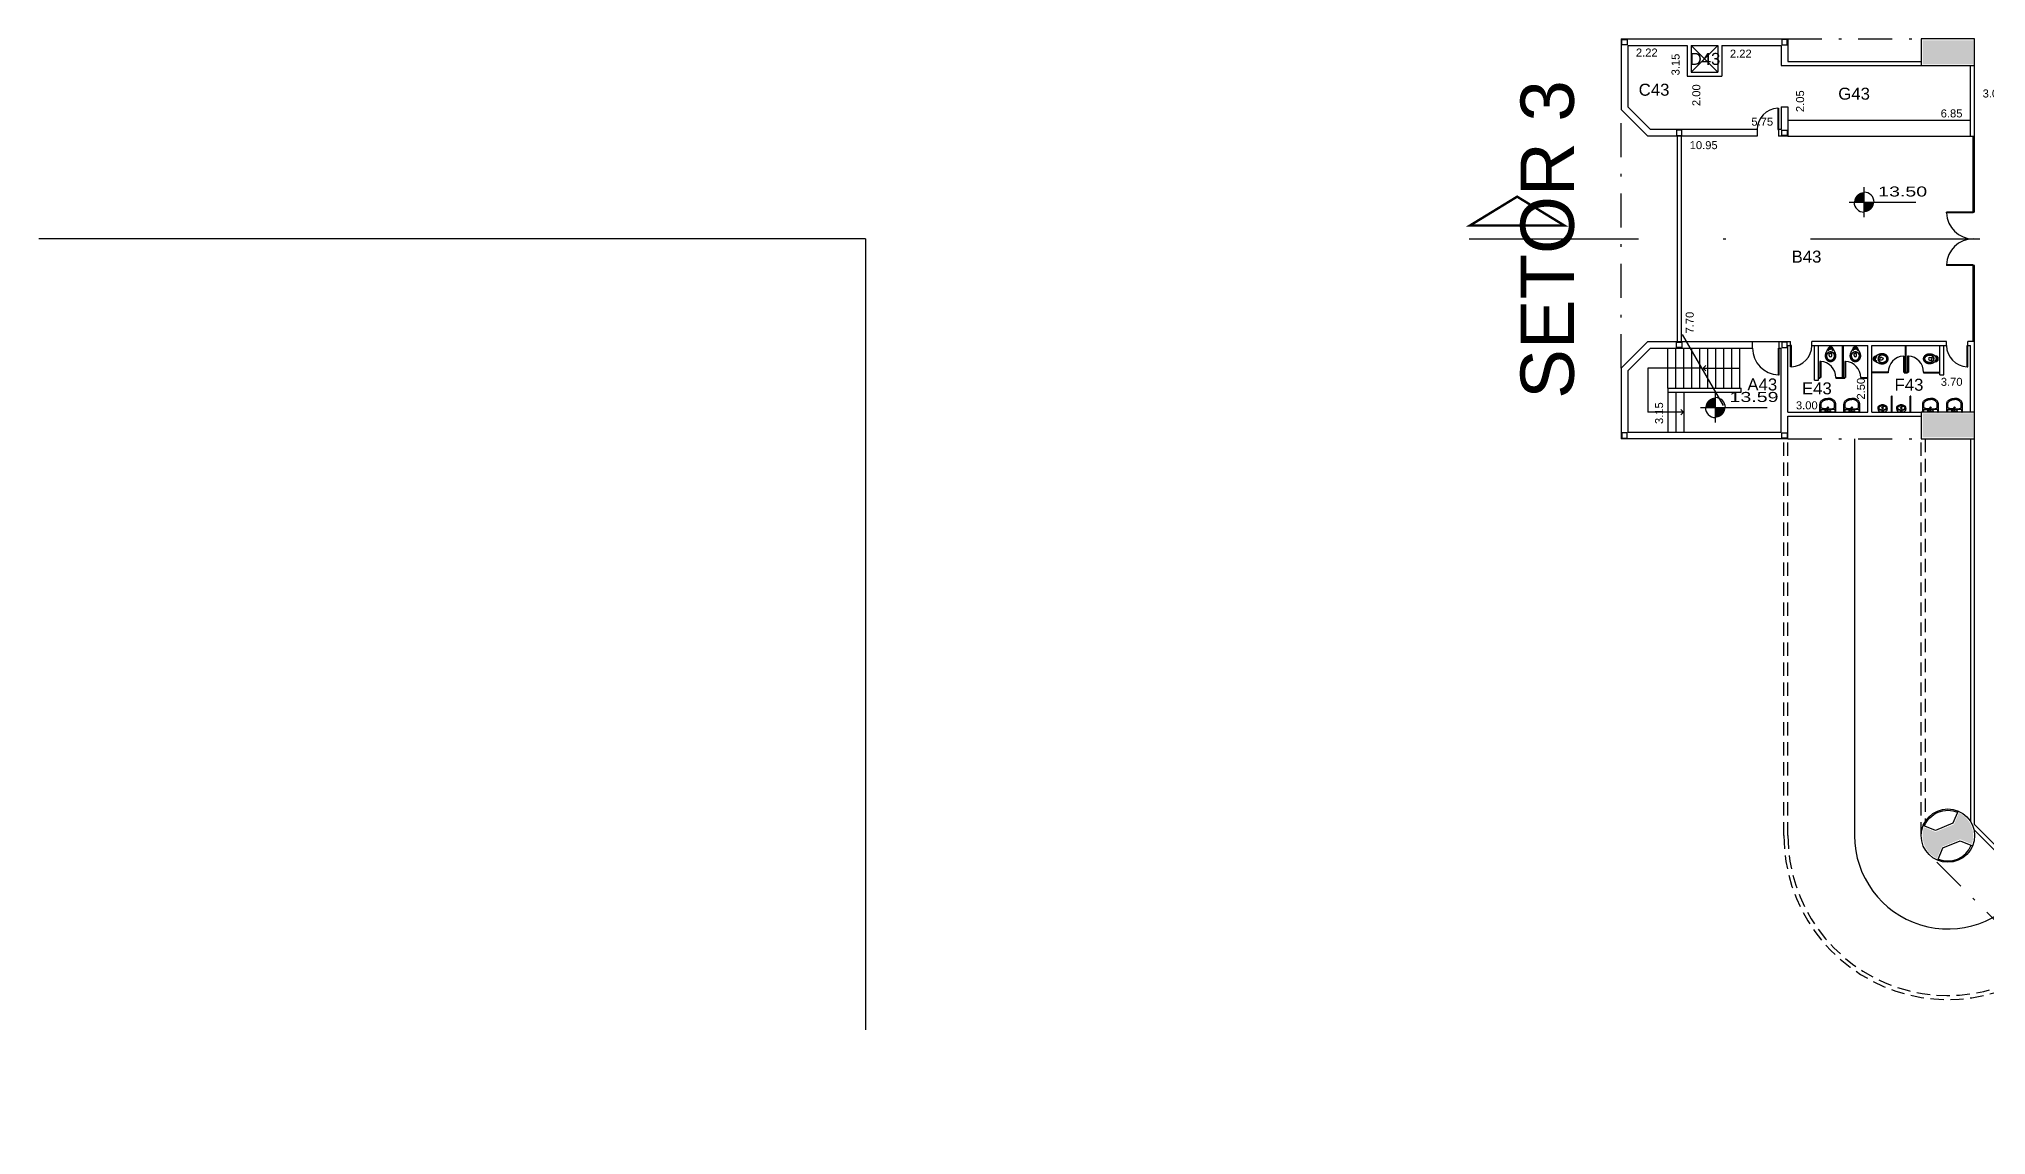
# Model space of a CAD drawing. Extents: x 1306 to 1544, y -75 to 211.
# Drawn here: x 1306.3 to 1379.3, y 101 to 142.1 of the extents above; entities that cross this region are included whole.
import ezdxf

# ---------------------------------------------------------------- set-up
doc = ezdxf.new("R2010")
doc.units = 0
doc.header["$LTSCALE"] = 2
doc.header["$PDMODE"] = 3
doc.linetypes.add('DASHDOT2', pattern=[12.7, 6.35, -3.175, 0, -3.175])
doc.linetypes.add('HIDDEN', pattern=[0.375, 0.25, -0.125])
doc.layers.get('0').update_dxf_attribs({"linetype": 'CONTINUOUS'})
doc.layers.get('DEFPOINTS').update_dxf_attribs({"linetype": 'CONTINUOUS'})
for name, color, linetype in [('01', 1, 'CONTINUOUS'), ('06', 6, 'CONTINUOUS'), ('DIVISÓRIAS-ARY', 2, 'CONTINUOUS'), ('ESQUADRIA-ARY', 2, 'CONTINUOUS'), ('HACHURAS-ARY', 9, 'CONTINUOUS'), ('INDIC-CORTE-TBS', 4, 'DASHDOT2'), ('INDICAÇÕES-ARY', 2, 'CONTINUOUS'), ('L_DECA', 7, 'CONTINUOUS'), ('NOVOSNIVEIS', 30, 'CONTINUOUS'), ('PAREDE-ALTA-ARY', 1, 'CONTINUOUS'), ('PAREDE-BAIXA-ARY', 2, 'CONTINUOUS'), ('PEÇAS-SANIT-ARY', 7, 'CONTINUOUS'), ('PILAR-RED-ARY', 5, 'CONTINUOUS'), ('PILARES-PRINC-ARY', 5, 'CONTINUOUS'), ('PILARES-SECUND-ARY', 5, 'CONTINUOUS'), ('PROJ-COBERTURA-ARY', 7, 'DASHDOT2'), ('RAMPA-INT-ARY', 7, 'CONTINUOUS'), ('RAMPA-PROJ-ARY', 7, 'HIDDEN'), ('TEXTO-PB-COR-ARY', 12, 'CONTINUOUS'), ('TEXTO-PB-COTAS-ARY', 12, 'CONTINUOUS'), ('TEXTOG-EP-ARY', 11, 'CONTINUOUS')]:
    doc.layers.add(name, color=color, linetype=linetype)
doc.styles.add('ARIAL', font='arial.ttf', dxfattribs={"height": 0.5})
doc.styles.add('REGUA60', font='arial.ttf')
doc.styles.add('SEM_ESCALA', font='arial.ttf')
doc.dimstyles.new('DIMTIC100-ARY', dxfattribs={"dimtxt": 0.3, "dimasz": 0.12, "dimexe": 0.1, "dimexo": 0.15, "dimgap": 0.1, "dimtad": 1, "dimjust": 1, "dimtoh": 1, "dimrnd": 0.01, "dimzin": 0, "dimdsep": 46, "dimtxsty": 'SEM_ESCALA', "dimblk1": 'NONE', "dimblk2": 'NONE', "dimsah": 1, "dimcen": -0.1, "dimdle": 0.06, "dimse1": 1, "dimse2": 1, "dimsd1": 1, "dimsd2": 1, "dimclrd": 1, "dimclre": 1, "dimclrt": 2, "dimadec": 0, "dimazin": 0, "dimtfac": 1, "dimtix": 1, "dimtmove": 2, "dimatfit": 3, "dimldrblk": 'NONE', "dimfxl": 1, "dimtolj": 1, "dimtzin": 0, "dimarcsym": 0})

# ---------------------------------------------------------------- blocks, each defined once
blk = doc.blocks.new('RAV10')
at = {"layer": 'L_DECA'}
blk.add_lwpolyline([(4.6, -12.9), (8.2, -12.9), (8.2, -12.9), (8.7, -13), (9.2, -13.2), (9.6, -13.5), (9.9, -14), (10.1, -14.3), (10.1, -14.3), (10.1, -14.3), (10.1, -14.3), (10.1, -14.3), (10.1, -14.3), (12.2, -18), (12.2, -18), (12.5, -18.6), (12.8, -19.1), (13.1, -19.6), (13.3, -20.1), (13.3, -20.1), (13.6, -20.6), (13.9, -21.1), (14.2, -21.5), (14.5, -22.1), (14.7, -22.6), (15, -23.1), (15.3, -23.6), (15.5, -24.1), (15.5, -24.1), (15.9, -24.8), (16.3, -25.6), (16.6, -26.3), (16.9, -27), (17.2, -27.8), (17.5, -28.6), (17.8, -29.4), (18, -30.2), (18, -30.2), (18.3, -31.4), (18.6, -32.6), (18.8, -33.9), (19, -35.2), (19.1, -36.4), (19.1, -37.7), (19.1, -39), (19, -40.3), (19, -40.3), (18.8, -41.6), (18.6, -42.9), (18.2, -44.2), (17.9, -45.5), (17.4, -46.8), (16.9, -48), (16.4, -49.3), (15.8, -50.4), (15.8, -50.4), (15.2, -51.4), (14.6, -52.3), (13.9, -53.1), (13.3, -53.9), (12.5, -54.8), (11.7, -55.5), (10.9, -56.3), (10.1, -57), (10.1, -57), (9, -57.8), (7.9, -58.5), (6.6, -59.1), (5.4, -59.6), (4.1, -60), (2.8, -60.3), (1.4, -60.4), (0, -60.5), (0, -60.5), (-1.4, -60.4), (-2.7, -60.3), (-4, -60), (-5.3, -59.6), (-6.6, -59.1), (-7.8, -58.5), (-9, -57.8), (-10.1, -57), (-10.1, -57), (-10.9, -56.3), (-11.7, -55.5), (-12.5, -54.8), (-13.2, -53.9), (-13.9, -53.1), (-14.5, -52.3), (-15.1, -51.4), (-15.7, -50.4), (-15.7, -50.4), (-16.3, -49.3), (-16.9, -48), (-17.4, -46.8), (-17.8, -45.5), (-18.2, -44.2), (-18.5, -42.9), (-18.7, -41.6), (-19, -40.3), (-19, -40.3), (-19, -39), (-19, -37.7), (-19, -36.4), (-18.9, -35.2), (-18.7, -33.9), (-18.5, -32.6), (-18.2, -31.4), (-17.9, -30.2), (-17.9, -30.2), (-17.7, -29.4), (-17.4, -28.6), (-17.1, -27.8), (-16.9, -27), (-16.6, -26.3), (-16.2, -25.6), (-15.8, -24.8), (-15.5, -24.1), (-15.5, -24.1), (-15.2, -23.6), (-15, -23.1), (-14.7, -22.6), (-14.4, -22.1), (-14.2, -21.5), (-13.9, -21.1), (-13.6, -20.6), (-13.3, -20.1), (-13.3, -20.1), (-13.1, -19.6), (-12.8, -19.1), (-12.4, -18.6), (-12.1, -18), (-10.1, -14.3), (-10.1, -14.3), (-10.1, -14.3), (-10.1, -14.3), (-10.1, -14.3), (-10.1, -14.3), (-9.8, -14), (-9.8, -14), (-9.6, -13.5), (-9.1, -13.2), (-8.6, -13), (-8.1, -12.9), (-4.5, -12.9)], dxfattribs=at)
at = {"layer": 'L_DECA', "color": 1}
for points in [[(12.2, -18), (13.3, -20.1), (13.3, -20.1), (13.6, -20.6), (13.8, -21.1), (14.1, -21.5), (14.3, -22.1), (14.5, -22.6), (14.7, -23.1), (15, -23.6), (15.2, -24.1), (15.2, -24.1), (15.5, -24.8), (15.9, -25.6), (16.2, -26.3), (16.6, -27.1), (16.9, -27.8), (17.1, -28.5), (17.4, -29.4), (17.6, -30.2), (17.6, -30.2), (17.9, -31.4), (18.1, -32.6), (18.3, -33.9), (18.5, -35.2), (18.5, -36.4), (18.5, -37.7), (18.5, -39), (18.4, -40.3), (18.4, -40.3), (18.2, -41.6), (17.9, -42.9), (17.6, -44.2), (17.2, -45.5), (16.7, -46.8), (16.2, -48), (15.6, -49.3), (15, -50.4), (15, -50.4), (14.4, -51.2), (13.9, -52), (13.3, -52.8), (12.8, -53.5), (12.2, -54.2), (11.5, -54.9), (10.9, -55.5), (10.1, -56.2), (10.1, -56.2), (9, -57.1), (7.9, -57.8), (6.6, -58.4), (5.4, -58.9), (4.1, -59.3), (2.8, -59.6), (1.4, -59.8), (0, -59.8), (0, -59.8), (-1.4, -59.8), (-2.7, -59.6), (-4.1, -59.3), (-5.3, -58.9), (-6.6, -58.4), (-7.8, -57.8), (-9, -57.1), (-10.1, -56.2), (-10.1, -56.2), (-10.8, -55.5), (-11.5, -54.9), (-12.1, -54.2), (-12.7, -53.5), (-13.3, -52.8), (-13.9, -52), (-14.4, -51.2), (-14.9, -50.4), (-14.9, -50.4), (-15.5, -49.3), (-16.1, -48), (-16.6, -46.8), (-17.1, -45.5), (-17.5, -44.2), (-17.9, -42.9), (-18.1, -41.6), (-18.3, -40.3), (-18.3, -40.3), (-18.4, -39.1), (-18.5, -37.7), (-18.5, -36.4), (-18.4, -35.2), (-18.2, -33.9), (-18, -32.6), (-17.8, -31.4), (-17.5, -30.2), (-17.5, -30.2), (-17.3, -29.4), (-17, -28.6), (-16.8, -27.8), (-16.5, -27.1), (-16.2, -26.3), (-15.8, -25.6), (-15.5, -24.8), (-15.2, -24.1), (-15.2, -24.1), (-15, -23.6), (-14.7, -23.1), (-14.5, -22.6), (-14.2, -22.1), (-14, -21.5), (-13.7, -21.1), (-13.5, -20.6), (-13.2, -20.1), (-12.1, -18)], [(-12.9, -30.2), (-12.9, -30.2), (-12.4, -29.3), (-11.9, -28.4), (-11.2, -27.7), (-10.6, -26.9), (-9.9, -26.2), (-9.2, -25.6), (-8.4, -25), (-7.5, -24.4), (-6.7, -23.9), (-5.8, -23.5), (-4.9, -23.1), (-3.9, -22.8), (-3, -22.6), (-2, -22.4), (-1, -22.3), (0, -22.2), (0, -22.2), (1, -22.3), (2, -22.4), (3, -22.6), (4, -22.8), (5, -23.1), (5.8, -23.5), (6.8, -23.9), (7.6, -24.4), (8.5, -25), (9.3, -25.6), (10, -26.2), (10.6, -26.9), (11.3, -27.7), (12, -28.4), (12.5, -29.3), (13, -30.2), (13, -30.2), (13.6, -31.3), (14, -32.6), (14.3, -33.8), (14.6, -35.1), (14.7, -36.4), (14.7, -37.7), (14.7, -39), (14.4, -40.3), (14.4, -40.3), (14.2, -41.6), (13.8, -42.9), (13.4, -44.2), (12.9, -45.5), (12.4, -46.8), (11.7, -48), (11.1, -49.3), (10.4, -50.4), (10.4, -50.4), (9.4, -51.7), (8.4, -52.8), (7.2, -53.8), (5.9, -54.6), (4.5, -55.2), (3.1, -55.8), (1.5, -56.1), (0, -56.2), (0, -56.2), (-1.5, -56.1), (-3.1, -55.8), (-4.4, -55.2), (-5.8, -54.6), (-7.1, -53.8), (-8.3, -52.8), (-9.3, -51.7), (-10.3, -50.4), (-10.3, -50.4), (-11, -49.3), (-11.7, -48), (-12.3, -46.8), (-12.8, -45.5), (-13.3, -44.2), (-13.7, -42.9), (-14.1, -41.6), (-14.4, -40.3), (-14.4, -40.3), (-14.6, -39), (-14.7, -37.7), (-14.6, -36.4), (-14.5, -35.1), (-14.2, -33.8), (-13.9, -32.6), (-13.5, -31.3), (-12.9, -30.2)], [(-12, -30.2), (-12, -30.2), (-11.5, -29.4), (-11, -28.6), (-10.4, -27.9), (-9.8, -27.2), (-9.1, -26.7), (-8.5, -26.1), (-7.7, -25.5), (-6.9, -25), (-6.1, -24.6), (-5.3, -24.2), (-4.5, -23.9), (-3.6, -23.6), (-2.8, -23.4), (-1.8, -23.2), (-0.9, -23.2), (0, -23.1), (0, -23.1), (0.9, -23.2), (1.9, -23.2), (2.8, -23.4), (3.6, -23.6), (4.5, -23.9), (5.4, -24.2), (6.2, -24.6), (7, -25), (7.7, -25.5), (8.5, -26.1), (9.2, -26.7), (9.8, -27.2), (10.4, -27.9), (11, -28.6), (11.5, -29.4), (12, -30.2), (12, -30.2), (12.7, -31.3), (13.2, -32.6), (13.6, -33.8), (13.9, -35), (14.1, -36.4), (14.1, -37.7), (14.1, -39), (13.9, -40.3), (13.9, -40.3), (13.6, -41.7), (13.2, -43), (12.8, -44.3), (12.3, -45.5), (11.7, -46.9), (11.1, -48.1), (10.4, -49.3), (9.6, -50.4), (9.6, -50.4), (8.8, -51.6), (7.8, -52.6), (6.7, -53.5), (5.5, -54.2), (4.2, -54.8), (2.8, -55.3), (1.5, -55.5), (0, -55.7), (0, -55.7), (-1.5, -55.5), (-2.8, -55.3), (-4.2, -54.8), (-5.4, -54.2), (-6.6, -53.5), (-7.7, -52.6), (-8.7, -51.6), (-9.6, -50.4), (-9.6, -50.4), (-10.3, -49.3), (-11, -48.1), (-11.7, -46.9), (-12.2, -45.5), (-12.7, -44.3), (-13.1, -43), (-13.5, -41.7), (-13.8, -40.3), (-13.8, -40.3), (-14, -39), (-14.1, -37.7), (-14, -36.4), (-13.9, -35), (-13.6, -33.8), (-13.2, -32.6), (-12.7, -31.3), (-12, -30.2)], [(-7.7, -9.4), (-8.1, -10.1), (-8.5, -10.8), (-8.6, -11.4), (-8.8, -12.2), (-8.8, -13.1)], [(-5.1, -12.9), (-5.1, -9.7), (-5.1, -7.8), (-5.1, -7.8), (-5.2, -7.6), (-5.3, -7.5), (-5.5, -7.4), (-5.9, -7.6), (-5.9, -7.6), (-6.4, -8), (-7.1, -8.6), (-7.7, -9.4)], [(5.1, -9.3), (5, -8.9), (4.6, -8.3), (3.9, -7.8), (3.1, -7.7), (0, -7.7), (-3.1, -7.7), (-3.1, -7.7), (-3.9, -7.8), (-4.5, -8.3), (-5, -8.9), (-5.1, -9.7)], [(4.6, -12.9), (4.6, -12.9), (4.2, -12.9), (3.9, -12.6), (3.6, -12.4), (3.6, -12), (3.6, -10.7), (3.6, -10.7), (3.6, -10.5), (3.6, -10.4), (3.7, -10.2), (3.9, -10.1), (3.9, -10.1), (3.9, -9.9), (3.9, -9.7), (3.8, -9.5), (3.6, -9.4), (0, -9.4), (-3.5, -9.4), (-3.5, -9.4), (-3.7, -9.5), (-3.9, -9.7), (-3.9, -9.9), (-3.8, -10.1), (-3.8, -10.1), (-3.6, -10.2), (-3.6, -10.4), (-3.5, -10.5), (-3.5, -10.7), (-3.5, -12), (-3.5, -12), (-3.6, -12.4), (-3.8, -12.6), (-4.1, -12.9), (-4.5, -12.9)], [(-4.5, -37), (-4.5, -29), (0, -29)], [(3.7, -10.3), (0, -10.3), (-3.6, -10.3)], [(4.6, -37), (4.6, -29), (0, -29)], [(5.1, -12.9), (5.1, -9.7), (5.1, -7.8), (5.1, -7.8), (5.2, -7.6), (5.3, -7.5), (5.5, -7.4), (5.9, -7.6), (5.9, -7.6), (6.4, -8), (7.1, -8.6), (7.7, -9.4)], [(7.7, -9.4), (8.1, -10.1), (8.5, -10.8), (8.6, -11.4), (8.8, -12.2), (8.8, -13.1)]]:
    blk.add_lwpolyline(points, dxfattribs=at)
at = {"layer": 'L_DECA', "color": 7}
for points in [[(10.1, -14.3), (10.1, -14.3), (10.1, -14.3), (10.1, -14.3), (10.1, -14.3), (10.1, -14.3), (9.6, -11.3), (9.6, -11.3), (9.3, -10.2), (8.9, -9.3), (8.3, -8.5), (7.7, -7.7), (6.9, -7), (6.1, -6.5), (5.1, -6.2), (4.1, -5.9), (4.1, -5.9), (3.6, -5.8), (3.1, -5.7), (2.6, -5.6), (2, -5.6), (1.5, -5.6), (1, -5.5), (0.5, -5.5), (0, -5.5), (0, -5.5), (-0.5, -5.5), (-1, -5.5), (-1.5, -5.6), (-2, -5.6), (-2.5, -5.6), (-3, -5.7), (-3.5, -5.8), (-4, -5.9), (-4, -5.9), (-5, -6.2), (-6, -6.5), (-6.9, -7), (-7.6, -7.7), (-8.2, -8.5), (-8.8, -9.3), (-9.3, -10.2), (-9.6, -11.3), (-10, -14.3), (-10, -14.3), (-10, -14.3), (-10, -14.3), (-10, -14.3), (-10.1, -14.3)], [(-4.5, -12.9), (0, -12.9)], [(4.6, -12.9), (0, -12.9)]]:
    blk.add_lwpolyline(points, dxfattribs=at)
at = {"layer": 'L_DECA', "color": 1}
for centre in [(-7.6, -17), (7.6, -17)]:
    blk.add_circle(centre, 0.672, dxfattribs=at)
blk.add_arc((0, -37), 4.56, 180, 0, dxfattribs=at)
blk = doc.blocks.new('DUO04')
at = {"layer": 'L_DECA'}
blk.add_line((-27.8, 0), (27.8, 0), dxfattribs=at)
at = {"layer": 'L_DECA', "color": 1}
for p, q in [((-26.5, -9.9), (-26.5, 0)), ((26.5, -9.9), (26.5, 0)), ((-26.5, -9.9), (0, -9.9)), ((26.5, -9.9), (0, -9.9))]:
    blk.add_line(p, q, dxfattribs=at)
at = {"layer": 'L_DECA', "color": 7}
for points in [[(-27.8, 0), (-27.8, 0), (-28.5, -0.1), (-29.1, -0.3), (-29.4, -0.8), (-29.5, -1.4), (-29.5, -23.9)], [(27.8, 0), (27.8, 0), (28.5, -0.1), (29.1, -0.3), (29.4, -0.8), (29.5, -1.4), (29.5, -23.9)], [(-29.5, -23.9), (-29.5, -29.7), (-29.5, -29.7), (-29.4, -32.1), (-28.9, -34.4), (-28.2, -36.5), (-27.2, -38.6), (-26.1, -40.5), (-24.7, -42.2), (-23.1, -43.8), (-21.3, -45.2), (-21.3, -45.2), (-20.2, -45.9), (-19.1, -46.6), (-18, -47.2), (-16.9, -47.9), (-15.7, -48.4), (-14.5, -49), (-13.3, -49.4), (-12.1, -49.9), (-10.8, -50.3), (-9.5, -50.5), (-8.2, -50.9), (-6.7, -51.1), (-4.8, -51.4), (-2.9, -51.5), (-1.4, -51.5), (0, -51.5)], [(29.5, -23.9), (29.5, -29.7), (29.5, -29.7), (29.4, -32.1), (28.9, -34.4), (28.2, -36.5), (27.2, -38.6), (26.1, -40.5), (24.7, -42.2), (23.1, -43.8), (21.3, -45.2), (21.3, -45.2), (20.2, -45.9), (19.1, -46.6), (18, -47.2), (16.9, -47.9), (15.7, -48.4), (14.5, -49), (13.3, -49.4), (12.1, -49.9), (10.8, -50.3), (9.5, -50.5), (8.2, -50.9), (6.7, -51.1), (4.8, -51.4), (2.9, -51.5), (1.4, -51.5), (0, -51.5)]]:
    blk.add_lwpolyline(points, dxfattribs=at)
at = {"layer": 'L_DECA', "color": 1}
for points in [[(-26.5, -9.9), (-26.9, -10), (-27.5, -10.1), (-28, -10.6), (-28.4, -11.2), (-28.7, -11.9), (-29, -12.7), (-29.2, -13.7), (-29.4, -15), (-29.5, -16.8)], [(0, -12.4), (0, -12.4), (-0.8, -12.4), (-1.4, -12.4), (-1.1, -12.4), (-1.8, -12.4), (-2.5, -12.4), (-3.3, -12.4), (-3.9, -12.4), (-4.7, -12.4), (-7.9, -12.4), (-8.6, -12.4), (-9.3, -12.4), (-10, -12.4), (-10.7, -12.4), (-11.4, -12.4), (-12, -12.4), (-12.7, -12.4), (-12.7, -12.4), (-13.7, -12.4), (-14.7, -12.5), (-15.8, -12.6), (-16.8, -12.8), (-17.8, -13), (-18.8, -13.2), (-19.8, -13.5), (-20.8, -13.7), (-20.8, -13.7), (-21.7, -14.1), (-22.6, -14.7), (-23.3, -15.4), (-23.9, -16.1), (-24.5, -17), (-24.8, -18), (-25.1, -19), (-25.2, -20), (-25.2, -20), (-25.2, -21.8), (-25.2, -23.1), (-25.2, -23.9)], [(-25.2, -23.9), (-25.2, -27.3), (-25.2, -29.6), (-25.2, -29.6), (-25, -31.4), (-24.8, -33.1), (-24.2, -34.8), (-23.5, -36.3), (-22.6, -37.8), (-21.6, -39.1), (-20.4, -40.4), (-19.1, -41.4), (-19.1, -41.4), (-18.1, -42.1), (-17.1, -42.7), (-16.2, -43.3), (-15.2, -43.9), (-14.1, -44.4), (-13, -44.8), (-11.9, -45.3), (-10.8, -45.7), (-9.7, -46.1), (-8.6, -46.4), (-6.7, -46.8), (-5.2, -47), (-3.3, -47.2), (-2.1, -47.2), (-1, -47.2), (0, -47.2)], [(0, -12.4), (0, -12.4), (0.8, -12.4), (1.4, -12.4), (1.1, -12.4), (1.8, -12.4), (2.5, -12.4), (3.3, -12.4), (3.9, -12.4), (4.7, -12.4), (7.9, -12.4), (8.6, -12.4), (9.3, -12.4), (10, -12.4), (10.7, -12.4), (11.4, -12.4), (12, -12.4), (12.7, -12.4), (12.7, -12.4), (13.7, -12.4), (14.7, -12.5), (15.8, -12.6), (16.8, -12.8), (17.8, -13), (18.8, -13.2), (19.8, -13.5), (20.8, -13.7), (20.8, -13.7), (21.7, -14.1), (22.6, -14.7), (23.3, -15.4), (23.9, -16.1), (24.5, -17), (24.8, -18), (25.1, -19), (25.2, -20), (25.2, -20), (25.2, -21.8), (25.2, -23.1), (25.2, -23.9)], [(25.2, -23.9), (25.2, -27.3), (25.2, -29.6), (25.2, -29.6), (25, -31.4), (24.8, -33.1), (24.2, -34.8), (23.5, -36.3), (22.6, -37.8), (21.6, -39.1), (20.4, -40.4), (19.1, -41.4), (19.1, -41.4), (18.1, -42.1), (17.1, -42.7), (16.2, -43.3), (15.2, -43.9), (14.1, -44.4), (13, -44.8), (11.9, -45.3), (10.8, -45.7), (9.7, -46.1), (8.6, -46.4), (6.7, -46.8), (5.2, -47), (3.3, -47.2), (2.1, -47.2), (1, -47.2), (0, -47.2)], [(26.5, -9.9), (26.9, -10), (27.5, -10.1), (28, -10.6), (28.4, -11.2), (28.7, -11.9), (29, -12.7), (29.2, -13.7), (29.4, -15), (29.5, -16.8)]]:
    blk.add_lwpolyline(points, dxfattribs=at)
for centre, radius in [((-8.5, -4.9), 1.75), ((0, -17), 2.25), ((0, -4.9), 1.75), ((0, -17), 0.981), ((8.5, -4.9), 1.75)]:
    blk.add_circle(centre, radius, dxfattribs=at)
blk = doc.blocks.new('MIC01')
at = {"layer": 'L_DECA'}
blk.add_line((-10, 0), (10, 0), dxfattribs=at)
at = {"layer": 'L_DECA', "color": 1}
for p, q in [((-5.3, 0), (-4.5, -2.2)), ((5.3, 0), (4.5, -2.2)), ((-4.5, -2.2), (0, -2.2)), ((4.5, -2.2), (0, -2.2))]:
    blk.add_line(p, q, dxfattribs=at)
for points in [[(0, -7.1, 0.058109), (-7, -8, 0.07175), (-12.3, -10.1, 0.106494), (-16.3, -13.6, 0.158235), (-17.4, -17.1, 0.158235)], [(0, -23.1, -0.04416), (-5.4, -22.6, -0.058504), (-9.4, -21.4, -0.100522), (-12.6, -19.1, -0.041446), (-13.7, -17.2, -0.101301), (-14.1, -15.3, -0.003595), (-14.1, -15.1)], [(17.4, -17.1, 0.158235), (16.3, -13.6, 0.106494), (12.3, -10.1, 0.07175), (7, -8, 0.058109), (0, -7.1, 0.058109)], [(0, -23.1, 0.04416), (5.4, -22.6, 0.058504), (9.4, -21.4, 0.100522), (12.6, -19.1, 0.041446), (13.7, -17.2, 0.101301), (14.1, -15.3, 0.003595), (14.1, -15.1)]]:
    blk.add_lwpolyline(points, format="xyb", dxfattribs=at)
at = {"layer": 'L_DECA'}
blk.add_lwpolyline([(-17.4, -17.1, 0.158235), (-16.3, -20.6, 0.106494), (-12.3, -24.1, 0.07175), (-7, -26.2, 0.058109), (0, -27, 0.058109), (7, -26.2, 0.07175), (12.3, -24.1, 0.106494), (16.3, -20.6, 0.158235), (17.4, -17.1, 0.158235)], format="xyb", dxfattribs=at)
at = {"layer": 'L_DECA', "color": 1}
blk.add_lwpolyline([(0, -9, 0.056411), (-5.8, -9.7, 0.070161), (-10.3, -11.4, 0.106104), (-13.6, -14.3, 0.161988), (-14.5, -17.1, 0.161988), (-13.6, -19.9, 0.106104), (-10.3, -22.8, 0.070161), (-5.8, -24.5, 0.056411), (0, -25.1, 0.056411), (5.8, -24.5, 0.070161), (10.3, -22.8, 0.106104), (13.6, -19.9, 0.161988), (14.5, -17.1, 0.161988), (13.6, -14.3, 0.106104), (10.3, -11.4, 0.070161), (5.8, -9.7, 0.056411)], format="xyb", close=True, dxfattribs=at)
for centre, radius in [((-2, -14.6), 0.51), ((-2, -16.7), 0.51), ((0, -4.7), 1.76), ((0, -4.7), 0.844), ((0, -13.6), 0.51), ((0, -15.7), 0.51), ((0, -17.8), 0.51), ((2, -14.6), 0.51), ((2, -16.7), 0.51)]:
    blk.add_circle(centre, radius, dxfattribs=at)
at = {"layer": 'L_DECA'}
for centre, start, end in [((-2.6, -13.5), 118.79794, 195.90693), ((2.6, -13.5), 344.09307, 61.20206)]:
    blk.add_arc(centre, 15.4, start, end, dxfattribs=at)
blk = doc.blocks.new('*D13')
at = {"layer": 'DEFPOINTS', "color": 0, "linetype": 'ByBlock', "ltscale": 0.5}
for p in [(1369.425, 141.827), (1371.65, 141.827), (1371.65, 141.274)]:
    blk.add_point(p, dxfattribs=at)
at = {"color": 2, "linetype": 'ByBlock', "ltscale": 0.5, "insert": (1370.135, 141.525), "char_height": 0.3, "attachment_point": 5, "style": 'SEM_ESCALA'}
blk.add_mtext('\\A1;2.22', dxfattribs=at)
blk = doc.blocks.new('_NONE')
at = {"color": 0, "linetype": 'ByBlock', "ltscale": 0.5}
blk.add_circle((0, 0), 0.25, dxfattribs=at)
blk = doc.blocks.new('*D14')
at = {"layer": 'DEFPOINTS', "color": 0, "linetype": 'ByBlock', "ltscale": 0.5}
for p in [(1365.9, 141.827), (1368.125, 141.827), (1368.125, 141.316)]:
    blk.add_point(p, dxfattribs=at)
at = {"color": 2, "linetype": 'ByBlock', "ltscale": 0.5, "insert": (1366.61, 141.567), "char_height": 0.3, "attachment_point": 5, "style": 'SEM_ESCALA'}
blk.add_mtext('\\A1;2.22', dxfattribs=at)
blk = doc.blocks.new('*D15')
at = {"layer": 'DEFPOINTS', "color": 0, "linetype": 'ByBlock', "ltscale": 0.5}
for p in [(1367.416, 141.827), (1367.943, 141.827), (1367.416, 138.677)]:
    blk.add_point(p, dxfattribs=at)
at = {"color": 2, "linetype": 'ByBlock', "ltscale": 0.5, "insert": (1367.69, 141.117), "char_height": 0.3, "attachment_point": 5, "rotation": 90, "style": 'SEM_ESCALA'}
blk.add_mtext('\\A1;3.15', dxfattribs=at)
blk = doc.blocks.new('*D16')
at = {"layer": 'DEFPOINTS', "color": 0, "linetype": 'ByBlock', "ltscale": 0.5}
for p in [(1365.9, 139.527), (1371.65, 139.527), (1365.9, 138.978)]:
    blk.add_point(p, dxfattribs=at)
at = {"color": 2, "linetype": 'ByBlock', "ltscale": 0.5, "insert": (1370.939, 138.972), "char_height": 0.3, "attachment_point": 5, "style": 'SEM_ESCALA'}
blk.add_mtext('\\A1;5.75', dxfattribs=at)
blk = doc.blocks.new('*D17')
at = {"layer": 'DEFPOINTS', "color": 0, "linetype": 'ByBlock', "ltscale": 0.5}
for p in [(1368.125, 140.677), (1368.125, 138.677), (1368.325, 138.677)]:
    blk.add_point(p, dxfattribs=at)
at = {"color": 2, "linetype": 'ByBlock', "ltscale": 0.5, "insert": (1368.072, 139.966), "char_height": 0.3, "attachment_point": 5, "rotation": 90, "style": 'SEM_ESCALA'}
blk.add_mtext('\\A1;2.00', dxfattribs=at)
blk = doc.blocks.new('*D18')
at = {"layer": 'DEFPOINTS', "color": 0, "linetype": 'ByBlock', "ltscale": 0.5}
for p in [(1371.9, 141.077), (1372.613, 141.077), (1371.9, 139.027)]:
    blk.add_point(p, dxfattribs=at)
at = {"color": 2, "linetype": 'ByBlock', "ltscale": 0.5, "insert": (1372.36, 139.741), "char_height": 0.3, "attachment_point": 5, "rotation": 90, "style": 'SEM_ESCALA'}
blk.add_mtext('\\A1;2.05', dxfattribs=at)
blk = doc.blocks.new('*D19')
at = {"layer": 'DEFPOINTS', "color": 0, "linetype": 'ByBlock', "ltscale": 0.5}
for p in [(1371.9, 139.027), (1371.9, 139.027), (1378.75, 139.027)]:
    blk.add_point(p, dxfattribs=at)
at = {"color": 2, "linetype": 'ByBlock', "ltscale": 0.5, "insert": (1378.038, 139.28), "char_height": 0.3, "attachment_point": 5, "style": 'SEM_ESCALA'}
blk.add_mtext('\\A1;6.85', dxfattribs=at)
blk = doc.blocks.new('*D20')
at = {"layer": 'DEFPOINTS', "color": 0, "linetype": 'ByBlock', "ltscale": 0.5}
for p in [(1367.9, 138.427), (1368.475, 138.427), (1367.9, 130.727)]:
    blk.add_point(p, dxfattribs=at)
at = {"color": 2, "linetype": 'ByBlock', "ltscale": 0.5, "insert": (1368.222, 131.435), "char_height": 0.3, "attachment_point": 5, "rotation": 90, "style": 'SEM_ESCALA'}
blk.add_mtext('\\A1;7.70', dxfattribs=at)
blk = doc.blocks.new('*D21')
at = {"layer": 'DEFPOINTS', "color": 0, "linetype": 'ByBlock', "ltscale": 0.5}
for p in [(1371.9, 128.077), (1374.9, 128.077), (1374.9, 128.077)]:
    blk.add_point(p, dxfattribs=at)
at = {"color": 2, "linetype": 'ByBlock', "ltscale": 0.5, "insert": (1372.609, 128.33), "char_height": 0.3, "attachment_point": 5, "style": 'SEM_ESCALA'}
blk.add_mtext('\\A1;3.00', dxfattribs=at)
blk = doc.blocks.new('*D22')
at = {"layer": 'DEFPOINTS', "color": 0, "linetype": 'ByBlock', "ltscale": 0.5}
for p in [(1375.05, 128.959), (1375.05, 128.077), (1378.75, 128.077)]:
    blk.add_point(p, dxfattribs=at)
at = {"color": 2, "linetype": 'ByBlock', "ltscale": 0.5, "insert": (1378.041, 129.212), "char_height": 0.3, "attachment_point": 5, "style": 'SEM_ESCALA'}
blk.add_mtext('\\A1;3.70', dxfattribs=at)
blk = doc.blocks.new('*D23')
at = {"layer": 'DEFPOINTS', "color": 0, "linetype": 'ByBlock', "ltscale": 0.5}
for p in [(1374.892, 130.577), (1374.9, 130.577), (1374.9, 128.077)]:
    blk.add_point(p, dxfattribs=at)
at = {"color": 2, "linetype": 'ByBlock', "ltscale": 0.5, "insert": (1374.639, 128.789), "char_height": 0.3, "attachment_point": 5, "rotation": 90, "style": 'SEM_ESCALA'}
blk.add_mtext('\\A1;2.50', dxfattribs=at)
blk = doc.blocks.new('*D24')
at = {"layer": 'DEFPOINTS', "color": 0, "linetype": 'ByBlock', "ltscale": 0.5}
for p in [(1365.9, 130.477), (1366.449, 130.477), (1365.9, 127.327)]:
    blk.add_point(p, dxfattribs=at)
at = {"color": 2, "linetype": 'ByBlock', "ltscale": 0.5, "insert": (1366.195, 128.038), "char_height": 0.3, "attachment_point": 5, "rotation": 90, "style": 'SEM_ESCALA'}
blk.add_mtext('\\A1;3.15', dxfattribs=at)
blk = doc.blocks.new('*D98')
at = {"layer": 'DEFPOINTS', "color": 0, "linetype": 'ByBlock', "ltscale": 0.5}
for p in [(1367.9, 138.427), (1378.85, 138.427), (1378.85, 137.837)]:
    blk.add_point(p, dxfattribs=at)
at = {"color": 2, "linetype": 'ByBlock', "ltscale": 0.5, "insert": (1368.743, 138.09), "char_height": 0.3, "attachment_point": 5, "style": 'SEM_ESCALA'}
blk.add_mtext('\\A1;10.95', dxfattribs=at)
blk = doc.blocks.new('*D100')
at = {"layer": 'DEFPOINTS', "color": 0, "linetype": 'ByBlock', "ltscale": 0.5}
for p in [(1378.9, 141.077), (1381.947, 141.077), (1381.947, 139.774)]:
    blk.add_point(p, dxfattribs=at)
at = {"color": 2, "linetype": 'ByBlock', "ltscale": 0.5, "insert": (1379.61, 140.028), "char_height": 0.3, "attachment_point": 5, "style": 'SEM_ESCALA'}
blk.add_mtext('\\A1;3.05', dxfattribs=at)

msp = doc.modelspace()

# ---------------------------------------------------------------- hatches: boundary and pattern name
at = {"layer": 'HACHURAS-ARY', "ltscale": 0.5}
for points in [[(1378.85, 142.027), (1376.95, 142.027), (1376.95, 141.127), (1378.85, 141.127)], [(1378.85, 128.027), (1376.95, 128.027), (1376.95, 127.127), (1378.85, 127.127)], [(1378.309, 113.048), (1378.129, 112.614), (1377.438, 112.327), (1377.004, 112.507, 0.085216), (1376.95, 112.19, 0.289028), (1377.491, 111.333), (1377.67, 111.767), (1378.362, 112.053), (1378.795, 111.873, 0.085216), (1378.85, 112.19, 0.289028)]]:
    msp.add_hatch(color=256, dxfattribs=at).paths.add_polyline_path(points)

# ---------------------------------------------------------------- linework, layer by layer
at = {"ltscale": 0.5}
for q in [(1306.323, 134.577), (1337.314, 104.904)]:
    msp.add_line((1337.314, 134.577), q, dxfattribs=at)
at = {"layer": '01', "ltscale": 0.5}
for p, q in [((1368.125, 141.827), (1368.125, 140.677)), ((1368.275, 141.827), (1368.275, 140.827)), ((1369.275, 141.827), (1369.275, 140.827)), ((1369.425, 141.827), (1369.425, 140.677))]:
    msp.add_line(p, q, dxfattribs=at)
at = {"layer": '06', "ltscale": 0.5}
for p, q in [((1368.727, 129.727), (1368.826, 129.826)), ((1368.727, 129.727), (1368.826, 129.628)), ((1367.986, 128.077), (1367.887, 128.176)), ((1367.986, 128.077), (1367.887, 127.978))]:
    msp.add_line(p, q, dxfattribs=at)
at = {"layer": 'DIVISÓRIAS-ARY'}
for p, q in [((1371.52, 139.477), (1371.52, 138.677)), ((1371.52, 139.477), (1371.55, 139.477)), ((1371.55, 139.477), (1371.55, 138.677)), ((1371.52, 138.677), (1371.55, 138.677)), ((1371.545, 130.477), (1371.575, 130.477)), ((1371.545, 129.478), (1371.545, 130.477)), ((1371.575, 129.478), (1371.575, 130.477)), ((1372.03, 130.577), (1372, 130.577)), ((1372, 129.778), (1372, 130.577)), ((1372.03, 129.778), (1372.03, 130.577)), ((1373.13, 129.976), (1373.1, 129.976)), ((1373.1, 129.976), (1373.1, 129.347)), ((1373.13, 129.976), (1373.13, 129.377)), ((1373.95, 129.377), (1373.95, 130.577)), ((1373.98, 129.377), (1373.98, 130.577)), ((1374.06, 129.976), (1374.03, 129.976)), ((1374.03, 129.976), (1374.03, 129.347)), ((1374.06, 129.976), (1374.06, 129.377)), ((1376.23, 130.176), (1376.23, 129.577)), ((1376.23, 130.176), (1376.26, 130.176)), ((1376.26, 130.176), (1376.26, 129.547)), ((1376.39, 130.176), (1376.39, 129.547)), ((1376.42, 130.176), (1376.39, 130.176)), ((1376.42, 130.176), (1376.42, 129.577)), ((1378.62, 129.778), (1378.62, 130.577)), ((1378.62, 130.577), (1378.65, 130.577)), ((1378.65, 129.778), (1378.65, 130.577)), ((1371.545, 129.478), (1371.575, 129.478)), ((1372.03, 129.778), (1372, 129.778)), ((1373.05, 129.377), (1373.1, 129.377)), ((1373.05, 129.347), (1373.1, 129.347)), ((1373.1, 129.377), (1373.13, 129.377)), ((1373.7, 129.377), (1373.95, 129.377)), ((1373.7, 129.377), (1373.7, 129.347)), ((1373.7, 129.347), (1374.03, 129.347)), ((1373.98, 129.377), (1374.03, 129.377)), ((1374.03, 129.377), (1374.06, 129.377)), ((1374.63, 129.377), (1374.63, 129.347)), ((1374.63, 129.377), (1374.9, 129.377)), ((1374.63, 129.347), (1374.9, 129.347)), ((1375.66, 129.577), (1375.05, 129.577)), ((1375.66, 129.547), (1375.05, 129.547)), ((1375.66, 129.577), (1375.66, 129.547)), ((1376.26, 129.577), (1376.23, 129.577)), ((1376.26, 129.577), (1376.31, 129.577)), ((1376.26, 129.547), (1376.39, 129.547)), ((1376.34, 129.577), (1376.39, 129.577)), ((1376.39, 129.577), (1376.42, 129.577)), ((1376.99, 129.577), (1377.6, 129.577)), ((1376.99, 129.577), (1376.99, 129.547)), ((1376.99, 129.547), (1377.6, 129.547)), ((1378.62, 129.778), (1378.65, 129.778)), ((1375.81, 128.677), (1375.79, 128.677)), ((1375.79, 128.077), (1375.79, 128.677)), ((1375.81, 128.077), (1375.81, 128.677)), ((1376.51, 128.677), (1376.49, 128.677)), ((1376.49, 128.077), (1376.49, 128.677)), ((1376.51, 128.077), (1376.51, 128.677))]:
    msp.add_line(p, q, dxfattribs=at)
at = {"layer": 'DIVISÓRIAS-ARY', "color": 7, "ltscale": 0.5}
for centre, radius, start, end in [((1371.55, 138.677), 0.8, 92.1491, 180), ((1371.575, 130.477), 1, 180, 268.28087), ((1372, 130.577), 0.8, 272.1491, 360), ((1373.1, 129.377), 0.6, 0, 87.13402), ((1374.03, 129.377), 0.6, 0, 87.13402), ((1376.26, 129.577), 0.6, 92.86598, 180), ((1376.39, 129.577), 0.6, 0, 87.13402), ((1378.65, 130.577), 0.8, 180, 267.8509)]:
    msp.add_arc(centre, radius, start, end, dxfattribs=at)
at = {"layer": 'ESQUADRIA-ARY'}
for p, q in [((1371.9, 139.027), (1378.75, 139.027)), ((1371.9, 138.427), (1378.75, 138.427)), ((1378.85, 135.577), (1378.85, 138.427)), ((1378.9, 135.577), (1378.9, 138.427)), ((1378.9, 135.577), (1377.85, 135.577)), ((1377.85, 135.547), (1377.85, 135.577)), ((1378.85, 135.547), (1377.85, 135.547)), ((1378.85, 135.577), (1378.85, 135.547)), ((1378.85, 133.607), (1377.85, 133.607)), ((1377.85, 133.607), (1377.85, 133.577)), ((1378.85, 133.607), (1378.85, 133.577)), ((1378.9, 133.577), (1377.85, 133.577)), ((1378.85, 130.727), (1378.85, 133.577)), ((1378.9, 130.727), (1378.9, 133.577))]:
    msp.add_line(p, q, dxfattribs=at)
at = {"layer": 'ESQUADRIA-ARY', "color": 7}
for centre, start, end in [((1378.85, 135.577), 181.71913, 270), ((1378.85, 133.577), 90, 178.28087)]:
    msp.add_arc(centre, 1, start, end, dxfattribs=at)
at = {"layer": 'INDIC-CORTE-TBS', "ltscale": 0.5}
msp.add_line((1359.947, 134.577), (1432.947, 134.577), dxfattribs=at)
at = {"layer": 'INDIC-CORTE-TBS', "linetype": 'Continuous', "ltscale": 0.5, "const_width": 0.0899}
msp.add_lwpolyline([(1363.52, 135.077), (1361.749, 136.16), (1359.978, 135.077)], close=True, dxfattribs=at)
at = {"layer": 'INDICAÇÕES-ARY', "ltscale": 0.5}
for p, q in [((1368.275, 141.827), (1369.275, 140.827)), ((1368.275, 140.827), (1369.275, 141.827)), ((1370.575, 130.727), (1371.575, 130.727)), ((1366.65, 129.727), (1366.65, 128.077)), ((1368.662, 129.727), (1366.65, 129.727)), ((1368.727, 129.727), (1370.1, 129.727)), ((1367.986, 128.077), (1366.65, 128.077))]:
    msp.add_line(p, q, dxfattribs=at)
at = {"layer": 'INDICAÇÕES-ARY'}
msp.add_line((1367.932, 130.992), (1369.47, 128.327), dxfattribs=at)
at = {"layer": 'NOVOSNIVEIS'}
for p, q in [((1374.195, 135.954), (1376.695, 135.954)), ((1374.757, 135.391), (1374.757, 136.516)), ((1369.182, 127.684), (1369.182, 128.809)), ((1368.62, 128.247), (1371.12, 128.247))]:
    msp.add_line(p, q, dxfattribs=at)
at = {"layer": 'NOVOSNIVEIS', "const_width": 0.375}
for points in [[(1374.57, 135.954, -0.414214), (1374.757, 136.141, -0.618034)], [(1374.757, 135.766, 0.414214), (1374.945, 135.954, 0.618034)], [(1368.995, 128.247, -0.414214), (1369.182, 128.434, -0.618034)], [(1369.182, 128.059, 0.414214), (1369.37, 128.247, 0.618034)]]:
    msp.add_lwpolyline(points, format="xyb", dxfattribs=at)
at = {"layer": 'NOVOSNIVEIS'}
for centre, start, end in [((1374.757, 135.954), 180, 270), ((1374.757, 135.954), 0, 90), ((1369.182, 128.247), 0, 90), ((1369.182, 128.247), 180, 270)]:
    msp.add_arc(centre, 0.375, start, end, dxfattribs=at)
at = {"layer": 'PAREDE-ALTA-ARY'}
for p, q in [((1365.65, 142.077), (1371.9, 142.077)), ((1365.65, 142.077), (1365.65, 139.427)), ((1365.9, 141.827), (1368.125, 141.827)), ((1365.9, 141.827), (1365.9, 139.531)), ((1368.275, 141.827), (1369.275, 141.827)), ((1369.425, 141.827), (1371.65, 141.827)), ((1371.65, 141.827), (1371.65, 141.077)), ((1371.9, 142.077), (1371.9, 141.227)), ((1371.65, 141.077), (1376.9, 141.077)), ((1371.9, 141.227), (1376.9, 141.227)), ((1378.75, 138.427), (1378.75, 141.077)), ((1378.9, 138.427), (1378.9, 141.077)), ((1368.125, 140.677), (1369.425, 140.677)), ((1368.275, 140.827), (1369.275, 140.827)), ((1365.9, 139.531), (1366.753, 138.677)), ((1371.65, 139.527), (1371.65, 138.677)), ((1371.65, 139.527), (1371.9, 139.527)), ((1371.9, 139.527), (1371.9, 138.427)), ((1365.65, 139.427), (1366.65, 138.427)), ((1370.75, 138.427), (1366.65, 138.427)), ((1370.75, 138.677), (1366.753, 138.677)), ((1370.75, 138.677), (1370.75, 138.427)), ((1371.65, 138.677), (1371.55, 138.677)), ((1371.55, 138.677), (1371.55, 138.427)), ((1371.9, 138.427), (1371.55, 138.427)), ((1365.65, 129.727), (1366.65, 130.727)), ((1366.65, 130.727), (1370.575, 130.727)), ((1370.575, 130.477), (1370.575, 130.727)), ((1371.575, 130.477), (1371.575, 130.727)), ((1371.575, 130.727), (1372, 130.727)), ((1372, 130.577), (1372, 130.727)), ((1377.85, 130.727), (1372.8, 130.727)), ((1372.8, 130.577), (1372.8, 130.727)), ((1377.85, 130.577), (1377.85, 130.727)), ((1378.65, 130.577), (1378.65, 130.727)), ((1378.9, 130.727), (1378.65, 130.727)), ((1378.9, 128.077), (1378.9, 130.727)), ((1365.9, 129.624), (1366.753, 130.477)), ((1366.753, 130.477), (1370.575, 130.477)), ((1371.575, 130.477), (1371.65, 130.477)), ((1371.65, 127.327), (1371.65, 130.477)), ((1371.9, 128.077), (1371.9, 130.577)), ((1371.9, 130.577), (1372, 130.577)), ((1372.8, 130.577), (1374.9, 130.577)), ((1374.9, 128.077), (1374.9, 130.577)), ((1375.05, 128.077), (1375.05, 130.577)), ((1375.05, 130.577), (1377.85, 130.577)), ((1378.65, 130.577), (1378.75, 130.577)), ((1378.75, 128.077), (1378.75, 130.577)), ((1365.65, 129.727), (1365.65, 127.077)), ((1365.9, 129.624), (1365.9, 127.327)), ((1367.4, 128.977), (1367.4, 128.827)), ((1367.4, 128.977), (1370.15, 128.977)), ((1367.4, 128.827), (1370.15, 128.827)), ((1370.15, 128.827), (1370.15, 128.977)), ((1371.9, 128.077), (1374.9, 128.077)), ((1371.9, 127.077), (1371.9, 127.927)), ((1371.9, 127.927), (1376.9, 127.927)), ((1375.05, 128.077), (1376.9, 128.077)), ((1371.9, 127.077), (1365.65, 127.077)), ((1365.9, 127.327), (1371.65, 127.327))]:
    msp.add_line(p, q, dxfattribs=at)
at = {"layer": 'PAREDE-ALTA-ARY', "ltscale": 0.5}
msp.add_line((1378.75, 138.427), (1378.9, 138.427), dxfattribs=at)
at = {"layer": 'PAREDE-BAIXA-ARY'}
for p, q in [((1367.75, 138.427), (1367.75, 130.727)), ((1367.9, 138.427), (1367.9, 130.727)), ((1372.9, 129.277), (1372.9, 130.577)), ((1373.05, 129.277), (1373.05, 130.577)), ((1376.31, 129.577), (1376.31, 130.577)), ((1376.34, 129.577), (1376.34, 130.577)), ((1377.6, 129.477), (1377.6, 130.577)), ((1377.75, 129.477), (1377.75, 130.577)), ((1372.9, 129.277), (1373.05, 129.277)), ((1377.6, 129.477), (1377.75, 129.477)), ((1378.75, 127.077), (1378.75, 112.717)), ((1378.9, 112.604), (1378.9, 127.077)), ((1378.9, 112.604), (1389.134, 102.371)), ((1378.873, 112.419), (1389.028, 102.265))]:
    msp.add_line(p, q, dxfattribs=at)
at = {"layer": 'PILAR-RED-ARY'}
for points in [[(1378.282, 113.114), (1378.091, 112.652), (1377.438, 112.382), (1376.976, 112.573)], [(1377.517, 111.266), (1377.708, 111.728), (1378.362, 111.999), (1378.824, 111.808)]]:
    msp.add_lwpolyline(points, dxfattribs=at)
msp.add_lwpolyline([(1377.022, 112.554, -0.414214), (1378.263, 113.068, -0.414214)], format="xyb", dxfattribs=at)
msp.add_circle((1377.9, 112.19), 1, dxfattribs=at)
msp.add_arc((1377.9, 112.19), 0.95, 247.5, 337.5, dxfattribs=at)
at = {"layer": 'PILARES-PRINC-ARY'}
for points in [[(1376.9, 142.077), (1376.9, 141.077), (1378.9, 141.077), (1378.9, 142.077)], [(1376.9, 128.077), (1376.9, 127.077), (1378.9, 127.077), (1378.9, 128.077)]]:
    msp.add_lwpolyline(points, close=True, dxfattribs=at)
at = {"layer": 'PILARES-SECUND-ARY'}
for points in [[(1365.675, 141.852), (1365.675, 142.052), (1365.875, 142.052), (1365.875, 141.852)], [(1371.875, 141.852), (1371.875, 142.052), (1371.675, 142.052), (1371.675, 141.852)], [(1367.725, 138.652), (1367.725, 138.452), (1367.925, 138.452), (1367.925, 138.652)], [(1371.875, 138.652), (1371.875, 138.452), (1371.675, 138.452), (1371.675, 138.652)], [(1367.725, 130.502), (1367.725, 130.702), (1367.925, 130.702), (1367.925, 130.502)], [(1371.875, 130.502), (1371.875, 130.702), (1371.675, 130.702), (1371.675, 130.502)], [(1365.675, 127.302), (1365.675, 127.102), (1365.875, 127.102), (1365.875, 127.302)], [(1371.875, 127.302), (1371.875, 127.102), (1371.675, 127.102), (1371.675, 127.302)]]:
    msp.add_lwpolyline(points, close=True, dxfattribs=at)
at = {"layer": 'PROJ-COBERTURA-ARY', "ltscale": 0.1}
for p, q in [((1371.9, 142.077), (1376.9, 142.077)), ((1365.65, 129.727), (1365.65, 139.427)), ((1371.9, 127.077), (1376.9, 127.077)), ((1387.719, 100.956), (1377.193, 111.483))]:
    msp.add_line(p, q, dxfattribs=at)
at = {"layer": 'RAMPA-INT-ARY'}
for p, q in [((1367.4, 128.977), (1367.4, 130.477)), ((1367.7, 128.977), (1367.7, 130.477)), ((1368, 128.977), (1368, 130.477)), ((1368.3, 128.977), (1368.3, 130.477)), ((1368.6, 128.977), (1368.6, 130.477)), ((1368.9, 128.977), (1368.9, 130.477)), ((1369.2, 128.977), (1369.2, 130.477)), ((1369.5, 128.977), (1369.5, 130.477)), ((1369.8, 128.977), (1369.8, 130.477)), ((1370.1, 128.977), (1370.1, 130.477)), ((1367.4, 128.827), (1367.4, 127.327)), ((1367.7, 128.827), (1367.7, 127.327)), ((1368, 128.827), (1368, 127.327))]:
    msp.add_line(p, q, dxfattribs=at)
msp.add_lwpolyline([(1374.4, 127.077), (1374.4, 112.19, 0.738139), (1380.792, 110.219, 0.738139)], format="xyb", dxfattribs=at)
at = {"layer": 'RAMPA-PROJ-ARY'}
for points in [[(1382.808, 108.484, -0.719528), (1371.75, 112.19), (1371.75, 127.077)], [(1382.701, 108.591, -0.720853), (1371.9, 112.19), (1371.9, 127.077)]]:
    msp.add_lwpolyline(points, format="xyb", dxfattribs=at)
for points in [[(1376.9, 112.19), (1376.9, 127.077)], [(1377.05, 127.077), (1377.05, 112.717)]]:
    msp.add_lwpolyline(points, dxfattribs=at)

# ---------------------------------------------------------------- block references
at = {"layer": 'PEÇAS-SANIT-ARY', "ltscale": 0.5, "xscale": 0.01, "yscale": 0.01, "zscale": 0.01}
for p in [(1373.499, 130.57), (1374.429, 130.57)]:
    msp.add_blockref('RAV10', p, dxfattribs=at)
at = {"layer": 'PEÇAS-SANIT-ARY', "ltscale": 0.5, "yscale": 0.01, "zscale": 0.01}
for name, p, xscale, rotation in [('RAV10', (1375.057, 130.078), -0.01, 90), ('RAV10', (1377.592, 130.078), 0.01, 270), ('DUO04', (1373.399, 128.077), 0.01, 180), ('DUO04', (1374.299, 128.077), 0.01, 180), ('DUO04', (1377.249, 128.077), 0.01, 180), ('DUO04', (1378.149, 128.077), 0.01, 180)]:
    msp.add_blockref(name, p, dxfattribs=dict(at, xscale=xscale, rotation=rotation))
at = {"layer": 'PEÇAS-SANIT-ARY', "xscale": 0.01, "yscale": 0.01, "zscale": 0.01, "rotation": 179.9569174750632}
for p in [(1375.45, 128.077), (1376.15, 128.077)]:
    msp.add_blockref('MIC01', p, dxfattribs=at)

# ---------------------------------------------------------------- texts
at = {"layer": 'NOVOSNIVEIS', "ltscale": 0.5, "style": 'REGUA60', "width": 1.4}
for s, p in [('13.50', (1375.286, 136.166)), ('13.59', (1369.712, 128.459))]:
    msp.add_text(s, height=0.375, dxfattribs=at).set_placement(p)
at = {"layer": 'TEXTO-PB-COR-ARY', "style": 'ARIAL'}
for s, p in [('D43', (1368.214, 141.103)), ('C43', (1366.306, 139.947)), ('G43', (1373.789, 139.798)), ('B43', (1372.039, 133.686)), ('A43', (1370.381, 128.889)), ('F43', (1375.899, 128.88)), ('E43', (1372.427, 128.744))]:
    msp.add_text(s, height=0.45, dxfattribs=at).set_placement(p)
at = {"layer": 'TEXTOG-EP-ARY', "style": 'ARIAL'}
msp.add_text('SETOR 3', height=2, rotation=90, dxfattribs=at).set_placement((1363.876, 128.576))

# ---------------------------------------------------------------- dimensions: what is measured, and where the dimension line sits
at = {"layer": 'TEXTO-PB-COTAS-ARY', "ltscale": 0.5}
for base, p1, p2, picture, middle in [((1368.124777027, 141.316032713), (1365.899777027, 141.827203115), (1368.124777027, 141.827203115), '*D14', (1366.61043187, 141.566646628)), ((1371.649777027, 141.274273698), (1369.424777027, 141.827203115), (1371.649777027, 141.827203115), '*D13', (1370.13543187, 141.524887613)), ((1381.947, 139.774), (1378.9, 141.077), (1381.947, 141.077), '*D100', (1379.61, 140.028)), ((1371.9, 139.027), (1378.75, 139.027), (1371.9, 139.027), '*D19', (1378.038, 139.28)), ((1378.85, 137.837), (1367.9, 138.427), (1378.85, 138.427), '*D98', (1368.743, 138.09)), ((1375.05, 128.959), (1378.75, 128.077), (1375.05, 128.077), '*D22', (1378.041, 129.212)), ((1374.9, 128.077), (1371.9, 128.077), (1374.9, 128.077), '*D21', (1372.609, 128.33))]:
    dim = msp.add_linear_dim(base=base, p1=p1, p2=p2, dimstyle='DIMTIC100-ARY', dxfattribs=at)
    dim.commit()
    dim.dimension.update_dxf_attribs({"geometry": picture, "text_midpoint": middle})
dim = msp.add_linear_dim(base=(1367.943, 141.827), p1=(1367.416, 138.677), p2=(1367.416, 141.827), angle=90, dimstyle='DIMTIC100-ARY', override={"dimjust": 2}, dxfattribs=at)
dim.commit()
dim.dimension.update_dxf_attribs({"geometry": '*D15', "text_midpoint": (1367.69, 141.117)})
for base, p1, p2, picture, middle in [((1372.613, 141.077), (1371.9, 139.027), (1371.9, 141.077), '*D18', (1372.36, 139.741)), ((1368.475, 138.427), (1367.9, 130.727), (1367.9, 138.427), '*D20', (1368.222, 131.435))]:
    dim = msp.add_linear_dim(base=base, p1=p1, p2=p2, angle=90, dimstyle='DIMTIC100-ARY', dxfattribs=at)
    dim.commit()
    dim.dimension.update_dxf_attribs({"geometry": picture, "text_midpoint": middle})
for base, p1, p2, picture, middle, set_off in [((1368.722, 138.677), (1368.522, 140.677), (1368.522, 138.677), '*D17', (1368.469, 139.966), (0.397, 0)), ((1374.892, 130.744), (1374.9, 128.244), (1374.9, 130.744), '*D23', (1374.639, 128.956), (0, 0.167)), ((1367.327, 130.477), (1366.778, 127.327), (1366.778, 130.477), '*D24', (1367.073, 128.038), (0.878, 0))]:
    dim = msp.add_linear_dim(base=base, p1=p1, p2=p2, angle=90, dimstyle='DIMTIC100-ARY', dxfattribs=at)
    dim.commit()
    dim.dimension.update_dxf_attribs({"geometry": picture, "text_midpoint": middle, "insert": set_off})
dim = msp.add_linear_dim(base=(1365.9, 138.978), p1=(1371.65, 139.527), p2=(1365.9, 139.527), dimstyle='DIMTIC100-ARY', dxfattribs=at)
dim.commit()
dim.dimension.update_dxf_attribs({"geometry": '*D16', "text_midpoint": (1370.939, 138.972), "dimtype": 160})

doc.saveas('drawing.dxf')
